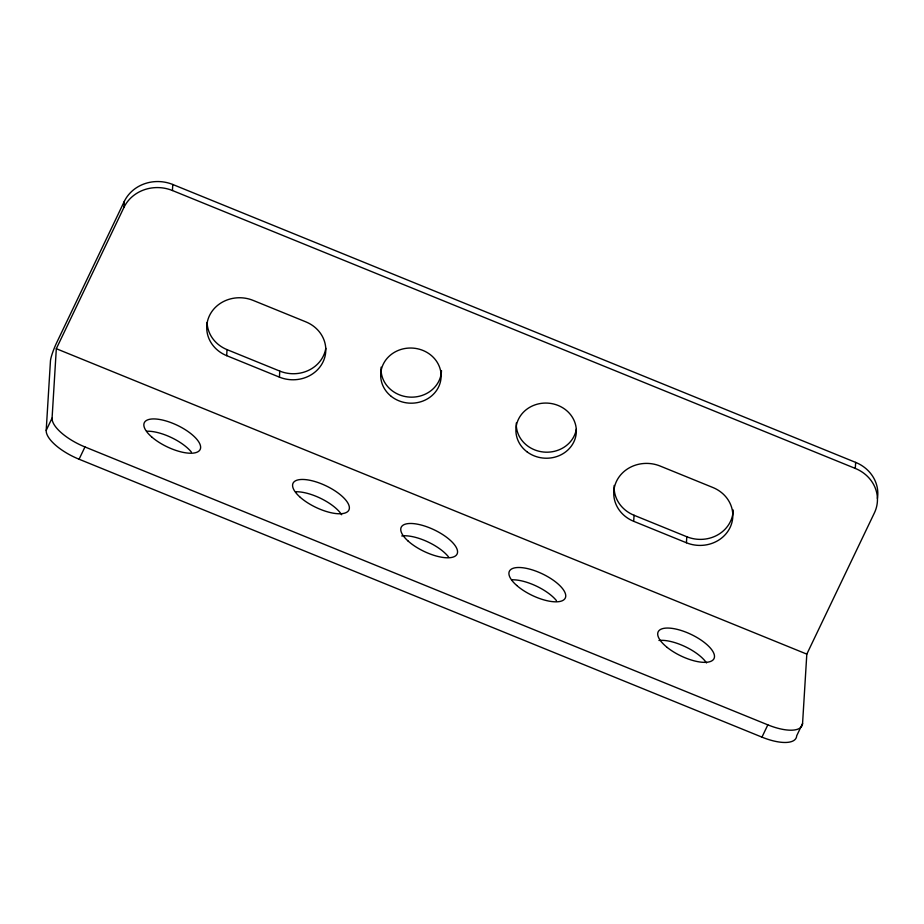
<?xml version="1.0" encoding="UTF-8"?>
<svg xmlns="http://www.w3.org/2000/svg" width="924" height="924" viewBox="0 0 924 924"><rect width="100%" height="100%" fill="white"/><g stroke="black" fill="none" stroke-linecap="round" stroke-linejoin="round"><path stroke-width="1.39" d="M855.659 462.393L855.289 468.422A36.868 33.634 3.5 0 1 874.404 512.889L806.814 654.123L802.563 723.527L796.684 735.804A36.868 14.172 25.6 0 1 761.954 737.133L79.083 459.228A36.868 14.172 25.6 0 1 46.2 430.388L50.45 360.984A14.749 2.102 -67.9 0 1 56.687 342.665L124.29 201.432A36.868 33.634 3.5 0 1 172.788 184.488L855.659 462.393A36.868 33.634 3.5 0 1 877.419 498.44M46.2 430.388L52.079 418.098L56.318 348.706L123.92 207.461L124.29 201.432M123.92 207.461A36.868 33.634 3.5 0 1 172.418 190.517L172.788 184.488M226.669 355.659A33.183 30.273 3.5 0 1 209.471 315.65A33.183 30.273 3.5 0 1 253.118 300.392L305.856 321.864A33.183 30.273 3.5 0 1 323.053 361.873A33.183 30.273 3.5 0 1 279.406 377.131L226.669 355.659L227.038 349.63A33.183 30.273 3.5 0 1 207.103 322.464M279.406 377.131L279.776 371.09A33.183 30.273 3.5 0 0 325.814 348.267M633.691 521.309A33.183 30.273 3.5 0 1 616.493 481.288A33.183 30.273 3.5 0 1 660.14 466.043L712.878 487.502A33.183 30.273 3.5 0 1 730.076 527.523A33.183 30.273 3.5 0 1 686.428 542.769L633.691 521.309L634.06 515.269A33.183 30.273 3.5 0 1 614.171 485.447M686.428 542.769L686.798 536.74A33.183 30.273 3.5 0 0 733.194 509.967M79.083 459.228L84.962 446.95A36.868 14.172 25.6 0 1 52.079 418.098M761.954 737.133L767.832 724.855A36.868 14.172 25.6 0 0 802.563 723.527M172.418 190.517L855.289 468.422M227.038 349.63L279.776 371.09M634.06 515.269L686.798 536.74M56.318 348.706L806.814 654.123M84.962 446.95L767.832 724.855M658.951 640.482A30.977 11.908 25.6 0 1 706.514 662.947M511.931 579.81A30.977 11.908 25.6 0 1 556.444 600.612M401.744 535.955A30.977 11.908 25.6 0 1 448.637 557.057M295.576 491.764A30.977 11.908 25.6 0 1 341.637 514.726M146.835 431.231A30.977 11.908 25.6 0 1 191.349 452.032M441.487 370.547A30.238 27.581 3.5 0 1 409.759 397.112A30.238 27.581 3.5 0 1 381.127 367.163M576.368 429.071A30.238 27.581 3.5 0 1 543.508 452.032A30.238 27.581 3.5 0 1 516.297 423.019M391.326 396.431A30.238 27.581 3.5 0 0 440.632 380.884A30.238 27.581 3.5 0 0 400.739 349.526A30.238 27.581 3.5 0 0 391.326 396.431M527.246 451.998A30.238 27.581 3.5 0 0 575.999 435.1A30.238 27.581 3.5 0 0 535.123 404.839A30.238 27.581 3.5 0 0 527.246 451.998M151.617 436.867A30.977 11.908 25.6 0 0 199.468 450.519A30.977 11.908 25.6 0 0 165.639 420.847A30.977 11.908 25.6 0 0 151.617 436.867M300.358 497.401A30.977 11.908 25.6 0 0 348.221 511.053A30.977 11.908 25.6 0 0 314.391 481.381A30.977 11.908 25.6 0 0 300.358 497.401M408.004 540.956A30.977 11.908 25.6 0 0 456.156 555.336A30.977 11.908 25.6 0 0 423.342 525.629A30.977 11.908 25.6 0 0 408.004 540.956M516.712 585.458A30.977 11.908 25.6 0 0 564.576 599.11A30.977 11.908 25.6 0 0 530.746 569.427A30.977 11.908 25.6 0 0 516.712 585.458M667.255 647.481A30.977 11.908 25.6 0 0 713.929 658.777A30.977 11.908 25.6 0 0 677.096 629.336A30.977 11.908 25.6 0 0 667.255 647.481"/></g></svg>
